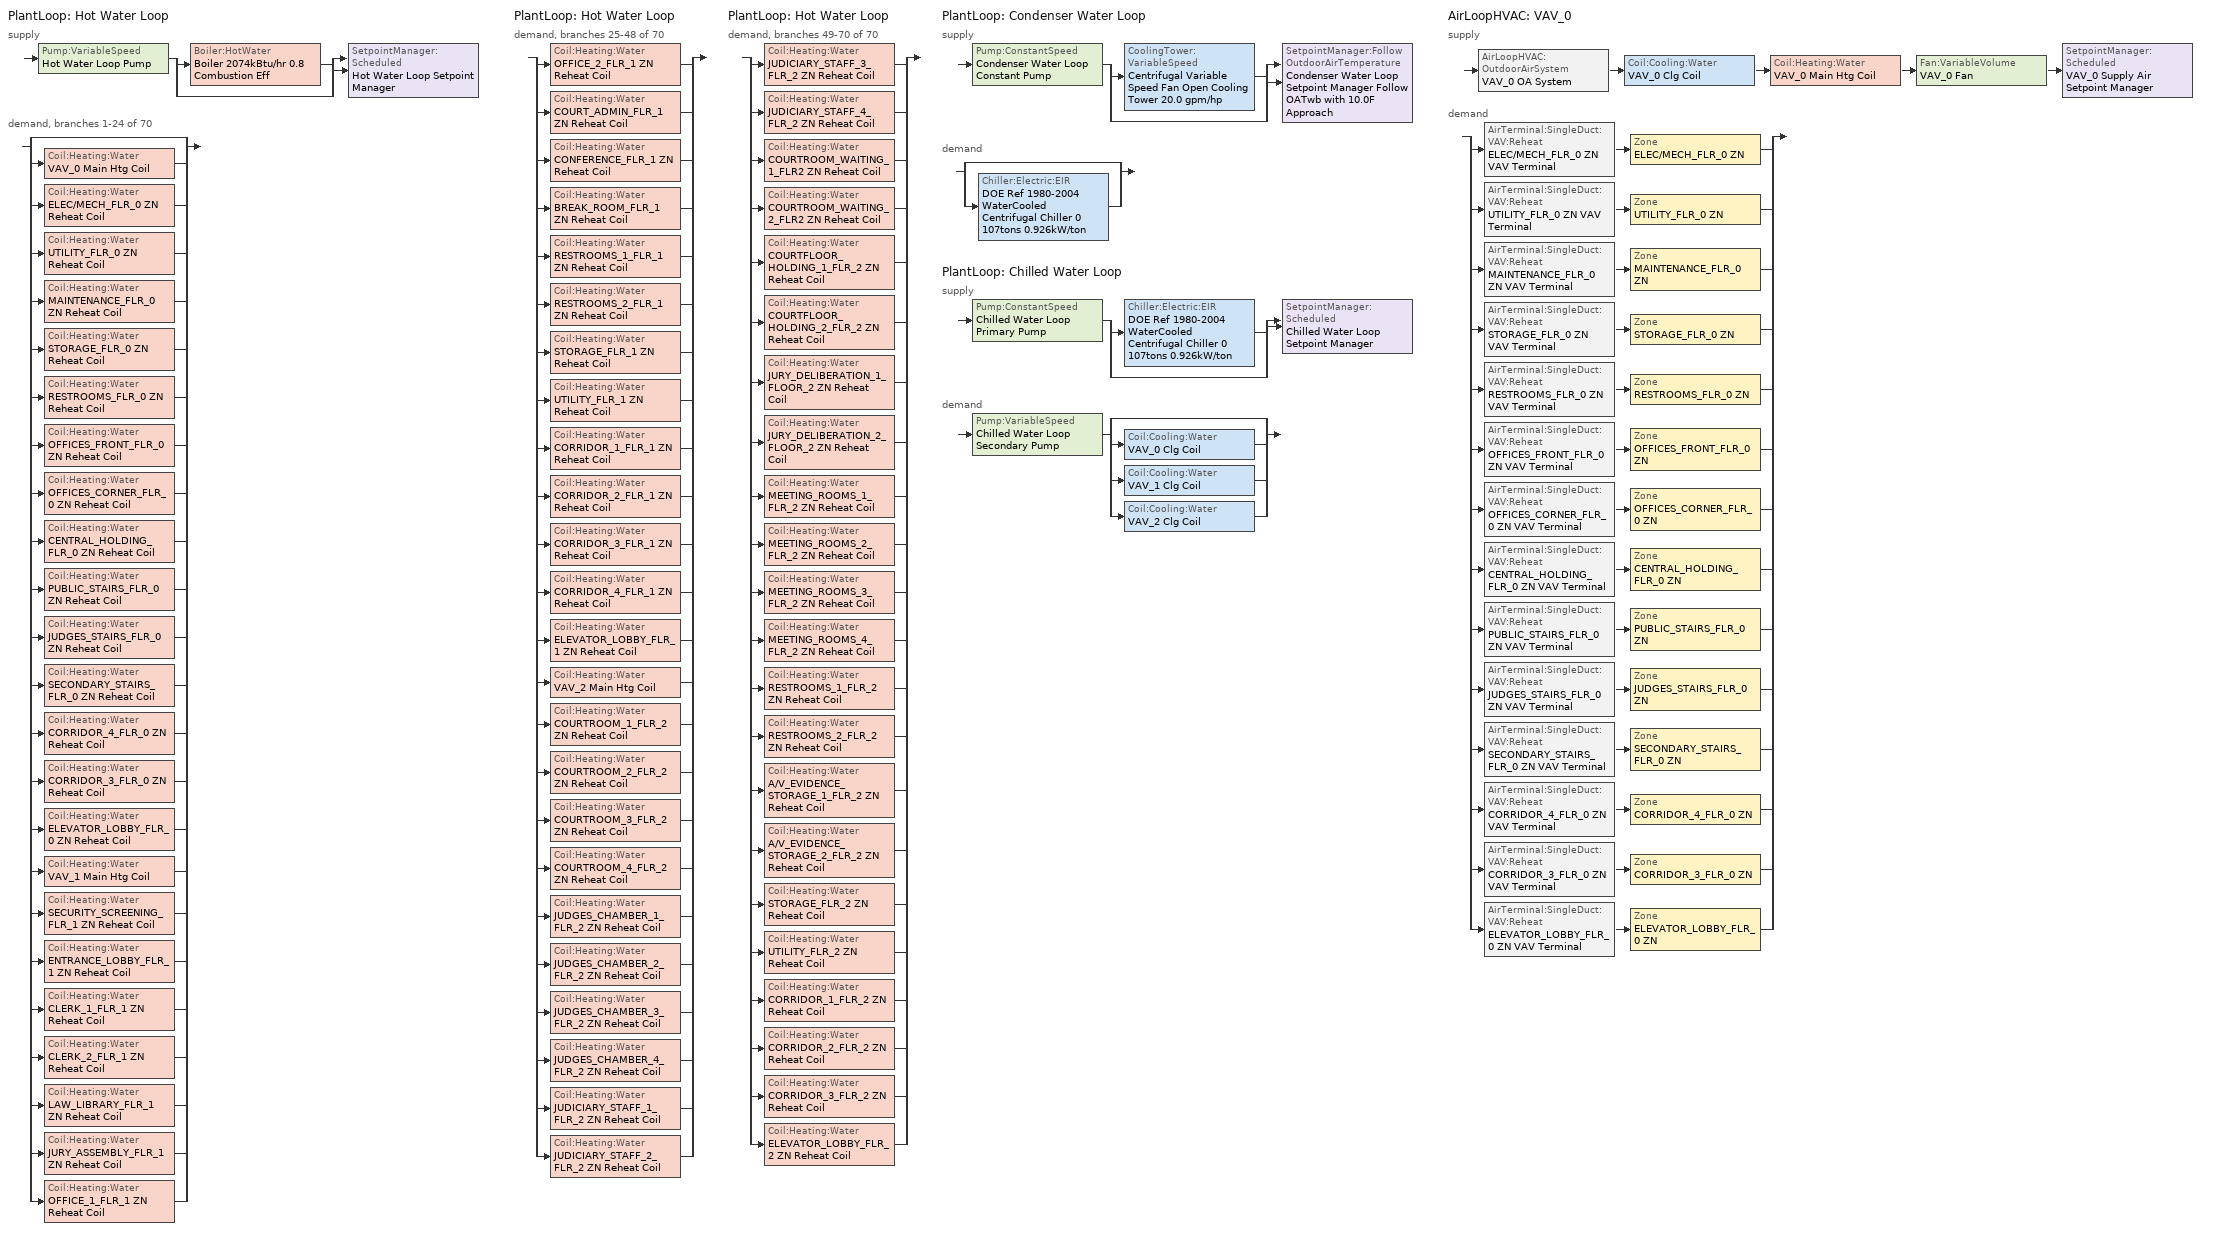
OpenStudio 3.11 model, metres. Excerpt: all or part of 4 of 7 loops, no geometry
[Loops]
PlantLoop 'Hot Water Loop'
 supply: Pump:VariableSpeed 'Hot Water Loop Pump' > split
  | Boiler:HotWater 'Boiler 2074kBtu/hr 0.8 Combustion Eff'
  | bypass
  join > SetpointManager:Scheduled 'Hot Water Loop Setpoint Manager'
 demand, branches 1-24 of 70: split
  | bypass
  | Coil:Heating:Water 'VAV_0 Main Htg Coil'
  | Coil:Heating:Water 'ELEC/MECH_FLR_0 ZN Reheat Coil'
  | Coil:Heating:Water 'UTILITY_FLR_0 ZN Reheat Coil'
  | Coil:Heating:Water 'MAINTENANCE_FLR_0 ZN Reheat Coil'
  | Coil:Heating:Water 'STORAGE_FLR_0 ZN Reheat Coil'
  | Coil:Heating:Water 'RESTROOMS_FLR_0 ZN Reheat Coil'
  | Coil:Heating:Water 'OFFICES_FRONT_FLR_0 ZN Reheat Coil'
  | Coil:Heating:Water 'OFFICES_CORNER_FLR_0 ZN Reheat Coil'
  | Coil:Heating:Water 'CENTRAL_HOLDING_FLR_0 ZN Reheat Coil'
  | Coil:Heating:Water 'PUBLIC_STAIRS_FLR_0 ZN Reheat Coil'
  | Coil:Heating:Water 'JUDGES_STAIRS_FLR_0 ZN Reheat Coil'
  | Coil:Heating:Water 'SECONDARY_STAIRS_FLR_0 ZN Reheat Coil'
  | Coil:Heating:Water 'CORRIDOR_4_FLR_0 ZN Reheat Coil'
  | Coil:Heating:Water 'CORRIDOR_3_FLR_0 ZN Reheat Coil'
  | Coil:Heating:Water 'ELEVATOR_LOBBY_FLR_0 ZN Reheat Coil'
  | Coil:Heating:Water 'VAV_1 Main Htg Coil'
  | Coil:Heating:Water 'SECURITY_SCREENING_FLR_1 ZN Reheat Coil'
  | Coil:Heating:Water 'ENTRANCE_LOBBY_FLR_1 ZN Reheat Coil'
  | Coil:Heating:Water 'CLERK_1_FLR_1 ZN Reheat Coil'
  | Coil:Heating:Water 'CLERK_2_FLR_1 ZN Reheat Coil'
  | Coil:Heating:Water 'LAW_LIBRARY_FLR_1 ZN Reheat Coil'
  | Coil:Heating:Water 'JURY_ASSEMBLY_FLR_1 ZN Reheat Coil'
  | Coil:Heating:Water 'OFFICE_1_FLR_1 ZN Reheat Coil'
PlantLoop 'Hot Water Loop'
 demand, branches 25-48 of 70: split
  | Coil:Heating:Water 'OFFICE_2_FLR_1 ZN Reheat Coil'
  | Coil:Heating:Water 'COURT_ADMIN_FLR_1 ZN Reheat Coil'
  | Coil:Heating:Water 'CONFERENCE_FLR_1 ZN Reheat Coil'
  | Coil:Heating:Water 'BREAK_ROOM_FLR_1 ZN Reheat Coil'
  | Coil:Heating:Water 'RESTROOMS_1_FLR_1 ZN Reheat Coil'
  | Coil:Heating:Water 'RESTROOMS_2_FLR_1 ZN Reheat Coil'
  | Coil:Heating:Water 'STORAGE_FLR_1 ZN Reheat Coil'
  | Coil:Heating:Water 'UTILITY_FLR_1 ZN Reheat Coil'
  | Coil:Heating:Water 'CORRIDOR_1_FLR_1 ZN Reheat Coil'
  | Coil:Heating:Water 'CORRIDOR_2_FLR_1 ZN Reheat Coil'
  | Coil:Heating:Water 'CORRIDOR_3_FLR_1 ZN Reheat Coil'
  | Coil:Heating:Water 'CORRIDOR_4_FLR_1 ZN Reheat Coil'
  | Coil:Heating:Water 'ELEVATOR_LOBBY_FLR_1 ZN Reheat Coil'
  | Coil:Heating:Water 'VAV_2 Main Htg Coil'
  | Coil:Heating:Water 'COURTROOM_1_FLR_2 ZN Reheat Coil'
  | Coil:Heating:Water 'COURTROOM_2_FLR_2 ZN Reheat Coil'
  | Coil:Heating:Water 'COURTROOM_3_FLR_2 ZN Reheat Coil'
  | Coil:Heating:Water 'COURTROOM_4_FLR_2 ZN Reheat Coil'
  | Coil:Heating:Water 'JUDGES_CHAMBER_1_FLR_2 ZN Reheat Coil'
  | Coil:Heating:Water 'JUDGES_CHAMBER_2_FLR_2 ZN Reheat Coil'
  | Coil:Heating:Water 'JUDGES_CHAMBER_3_FLR_2 ZN Reheat Coil'
  | Coil:Heating:Water 'JUDGES_CHAMBER_4_FLR_2 ZN Reheat Coil'
  | Coil:Heating:Water 'JUDICIARY_STAFF_1_FLR_2 ZN Reheat Coil'
  | Coil:Heating:Water 'JUDICIARY_STAFF_2_FLR_2 ZN Reheat Coil'
PlantLoop 'Hot Water Loop'
 demand, branches 49-70 of 70: split
  | Coil:Heating:Water 'JUDICIARY_STAFF_3_FLR_2 ZN Reheat Coil'
  | Coil:Heating:Water 'JUDICIARY_STAFF_4_FLR_2 ZN Reheat Coil'
  | Coil:Heating:Water 'COURTROOM_WAITING_1_FLR2 ZN Reheat Coil'
  | Coil:Heating:Water 'COURTROOM_WAITING_2_FLR2 ZN Reheat Coil'
  | Coil:Heating:Water 'COURTFLOOR_HOLDING_1_FLR_2 ZN Reheat Coil'
  | Coil:Heating:Water 'COURTFLOOR_HOLDING_2_FLR_2 ZN Reheat Coil'
  | Coil:Heating:Water 'JURY_DELIBERATION_1_FLOOR_2 ZN Reheat Coil'
  | Coil:Heating:Water 'JURY_DELIBERATION_2_FLOOR_2 ZN Reheat Coil'
  | Coil:Heating:Water 'MEETING_ROOMS_1_FLR_2 ZN Reheat Coil'
  | Coil:Heating:Water 'MEETING_ROOMS_2_FLR_2 ZN Reheat Coil'
  | Coil:Heating:Water 'MEETING_ROOMS_3_FLR_2 ZN Reheat Coil'
  | Coil:Heating:Water 'MEETING_ROOMS_4_FLR_2 ZN Reheat Coil'
  | Coil:Heating:Water 'RESTROOMS_1_FLR_2 ZN Reheat Coil'
  | Coil:Heating:Water 'RESTROOMS_2_FLR_2 ZN Reheat Coil'
  | Coil:Heating:Water 'A/V_EVIDENCE_STORAGE_1_FLR_2 ZN Reheat Coil'
  | Coil:Heating:Water 'A/V_EVIDENCE_STORAGE_2_FLR_2 ZN Reheat Coil'
  | Coil:Heating:Water 'STORAGE_FLR_2 ZN Reheat Coil'
  | Coil:Heating:Water 'UTILITY_FLR_2 ZN Reheat Coil'
  | Coil:Heating:Water 'CORRIDOR_1_FLR_2 ZN Reheat Coil'
  | Coil:Heating:Water 'CORRIDOR_2_FLR_2 ZN Reheat Coil'
  | Coil:Heating:Water 'CORRIDOR_3_FLR_2 ZN Reheat Coil'
  | Coil:Heating:Water 'ELEVATOR_LOBBY_FLR_2 ZN Reheat Coil'
PlantLoop 'Condenser Water Loop'
 supply: Pump:ConstantSpeed 'Condenser Water Loop Constant Pump' > split
  | CoolingTower:VariableSpeed 'Centrifugal Variable Speed Fan Open Cooling Tower 20.0 gpm/hp'
  | bypass
  join > SetpointManager:FollowOutdoorAirTemperature 'Condenser Water Loop Setpoint Manager Follow OATwb with 10.0F Approach'
 demand: split
  | bypass
  | Chiller:Electric:EIR 'DOE Ref 1980-2004 WaterCooled  Centrifugal Chiller 0 107tons 0.926kW/ton'
PlantLoop 'Chilled Water Loop'
 supply: Pump:ConstantSpeed 'Chilled Water Loop Primary Pump' > split
  | Chiller:Electric:EIR 'DOE Ref 1980-2004 WaterCooled  Centrifugal Chiller 0 107tons 0.926kW/ton'
  | bypass
  join > SetpointManager:Scheduled 'Chilled Water Loop Setpoint Manager'
 demand: Pump:VariableSpeed 'Chilled Water Loop Secondary Pump' > split
  | bypass
  | Coil:Cooling:Water 'VAV_0 Clg Coil'
  | Coil:Cooling:Water 'VAV_1 Clg Coil'
  | Coil:Cooling:Water 'VAV_2 Clg Coil'
AirLoopHVAC 'VAV_0'
 supply: AirLoopHVAC:OutdoorAirSystem 'VAV_0 OA System' > Coil:Cooling:Water 'VAV_0 Clg Coil' > Coil:Heating:Water 'VAV_0 Main Htg Coil' > Fan:VariableVolume 'VAV_0 Fan' > SetpointManager:Scheduled 'VAV_0 Supply Air Setpoint Manager'
 demand: split
  | AirTerminal:SingleDuct:VAV:Reheat 'ELEC/MECH_FLR_0 ZN VAV Terminal' > Zone 'ELEC/MECH_FLR_0 ZN'
  | AirTerminal:SingleDuct:VAV:Reheat 'UTILITY_FLR_0 ZN VAV Terminal' > Zone 'UTILITY_FLR_0 ZN'
  | AirTerminal:SingleDuct:VAV:Reheat 'MAINTENANCE_FLR_0 ZN VAV Terminal' > Zone 'MAINTENANCE_FLR_0 ZN'
  | AirTerminal:SingleDuct:VAV:Reheat 'STORAGE_FLR_0 ZN VAV Terminal' > Zone 'STORAGE_FLR_0 ZN'
  | AirTerminal:SingleDuct:VAV:Reheat 'RESTROOMS_FLR_0 ZN VAV Terminal' > Zone 'RESTROOMS_FLR_0 ZN'
  | AirTerminal:SingleDuct:VAV:Reheat 'OFFICES_FRONT_FLR_0 ZN VAV Terminal' > Zone 'OFFICES_FRONT_FLR_0 ZN'
  | AirTerminal:SingleDuct:VAV:Reheat 'OFFICES_CORNER_FLR_0 ZN VAV Terminal' > Zone 'OFFICES_CORNER_FLR_0 ZN'
  | AirTerminal:SingleDuct:VAV:Reheat 'CENTRAL_HOLDING_FLR_0 ZN VAV Terminal' > Zone 'CENTRAL_HOLDING_FLR_0 ZN'
  | AirTerminal:SingleDuct:VAV:Reheat 'PUBLIC_STAIRS_FLR_0 ZN VAV Terminal' > Zone 'PUBLIC_STAIRS_FLR_0 ZN'
  | AirTerminal:SingleDuct:VAV:Reheat 'JUDGES_STAIRS_FLR_0 ZN VAV Terminal' > Zone 'JUDGES_STAIRS_FLR_0 ZN'
  | AirTerminal:SingleDuct:VAV:Reheat 'SECONDARY_STAIRS_FLR_0 ZN VAV Terminal' > Zone 'SECONDARY_STAIRS_FLR_0 ZN'
  | AirTerminal:SingleDuct:VAV:Reheat 'CORRIDOR_4_FLR_0 ZN VAV Terminal' > Zone 'CORRIDOR_4_FLR_0 ZN'
  | AirTerminal:SingleDuct:VAV:Reheat 'CORRIDOR_3_FLR_0 ZN VAV Terminal' > Zone 'CORRIDOR_3_FLR_0 ZN'
  | AirTerminal:SingleDuct:VAV:Reheat 'ELEVATOR_LOBBY_FLR_0 ZN VAV Terminal' > Zone 'ELEVATOR_LOBBY_FLR_0 ZN'
[Sizing:Zone] Zone Cooling Design Supply Air Temperature Input Method=SupplyAirTemperature; Zone Cooling Design Supply Air Temperature {C}=12.7778; Zone Cooling Design Supply Air Temperature Difference {deltaC}=11.11; Zone Heating Design Supply Air Temperature Input Method=SupplyAirTemperature; Zone Heating Design Supply Air Temperature {C}=40; Zone Heating Design Supply Air Temperature Difference {deltaC}=11.11; Zone Cooling Design Supply Air Humidity Ratio {kg-H2O/kg-air}=0.0085; Zone Heating Design Supply Air Humidity Ratio {kg-H2O/kg-air}=0.008; Cooling Design Air Flow Method=DesignDayWithLimit; Heating Design Air Flow Method=DesignDay; Heating Maximum Air Flow Fraction=1; Account for Dedicated Outdoor Air System=No; Dedicated Outdoor Air System Control Strategy=NeutralSupplyAir; Dedicated Outdoor Air Low Setpoint Temperature for Design {C}=autosize; Dedicated Outdoor Air High Setpoint Temperature for Design {C}=autosize; Zone Load Sizing Method=Sensible Load Only No Latent Load; Zone Latent Cooling Design Supply Air Humidity Ratio Input Method=HumidityRatioDifference; Zone Cooling Design Supply Air Humidity Ratio Difference {kgWater/kgDryAir}=0.005; Zone Latent Heating Design Supply Air Humidity Ratio Input Method=HumidityRatioDifference; Zone Humidification Design Supply Air Humidity Ratio Difference {kgWater/kgDryAir}=0.005; Design Minimum Zone Ventilation Efficiency=0; Sizing Option=Coincident; Heating Coil Sizing Method=None; Maximum Heating Capacity To Cooling Load Sizing Ratio {W/W}=1
CENTRAL_HOLDING_FLR_0 ZN; CORRIDOR_3_FLR_0 ZN; CORRIDOR_4_FLR_0 ZN; ELEVATOR_LOBBY_FLR_0 ZN; JUDGES_STAIRS_FLR_0 ZN; MAINTENANCE_FLR_0 ZN; OFFICES_CORNER_FLR_0 ZN; OFFICES_FRONT_FLR_0 ZN; PUBLIC_STAIRS_FLR_0 ZN; RESTROOMS_FLR_0 ZN; SECONDARY_STAIRS_FLR_0 ZN; STORAGE_FLR_0 ZN; UTILITY_FLR_0 ZN
[Zone equipment]
CENTRAL_HOLDING_FLR_0 ZN: CENTRAL_HOLDING_FLR_0 ZN VAV Terminal
CORRIDOR_3_FLR_0 ZN: CORRIDOR_3_FLR_0 ZN VAV Terminal
CORRIDOR_4_FLR_0 ZN: CORRIDOR_4_FLR_0 ZN VAV Terminal
ELEC/MECH_FLR_0 ZN: ELEC/MECH_FLR_0 ZN VAV Terminal
ELEVATOR_LOBBY_FLR_0 ZN: ELEVATOR_LOBBY_FLR_0 ZN VAV Terminal
JUDGES_STAIRS_FLR_0 ZN: JUDGES_STAIRS_FLR_0 ZN VAV Terminal
MAINTENANCE_FLR_0 ZN: MAINTENANCE_FLR_0 ZN VAV Terminal
OFFICES_CORNER_FLR_0 ZN: OFFICES_CORNER_FLR_0 ZN VAV Terminal
OFFICES_FRONT_FLR_0 ZN: OFFICES_FRONT_FLR_0 ZN VAV Terminal
PUBLIC_STAIRS_FLR_0 ZN: PUBLIC_STAIRS_FLR_0 ZN VAV Terminal
RESTROOMS_FLR_0 ZN: RESTROOMS_FLR_0 ZN VAV Terminal
SECONDARY_STAIRS_FLR_0 ZN: SECONDARY_STAIRS_FLR_0 ZN VAV Terminal
STORAGE_FLR_0 ZN: STORAGE_FLR_0 ZN VAV Terminal
UTILITY_FLR_0 ZN: UTILITY_FLR_0 ZN VAV Terminal
[PlantLoop] Glycol Concentration=0; Plant Loop Volume {m3}=Autocalculate; Load Distribution Scheme=Optimal
Name | Fluid Type | Minimum Loop Temperature {C} | Maximum Loop Temperature {C} | Common Pipe Simulation
Hot Water Loop | Water | 10
Condenser Water Loop |  | 5 | 80
Chilled Water Loop |  | 1 | 40 | CommonPipe
[Sizing:Plant]
Name | Loop Type | Design Loop Exit Temperature {C} | Loop Design Temperature Difference {deltaC} | Sizing Option | Zone Timesteps in Averaging Window | Coincident Sizing Factor Mode
Hot Water Loop | Heating | 82.2222 | 11.1111 | NonCoincident | 1 | None
Condenser Water Loop | Condenser | 29.4444 | 5.55556 | Coincident | 6 | GlobalCoolingSizingFactor
Chilled Water Loop | Cooling | 6.66667 | 6.66667 | NonCoincident | 1 | None
[SetpointManager:Scheduled] Control Variable=Temperature
Name | Schedule | Setpoint Node or NodeList
Hot Water Loop Setpoint Manager | Hot Water Loop Temp - 180F | Hot Water Loop Supply Outlet Node
Chilled Water Loop Setpoint Manager | Chilled Water Loop Temp - 44F | Chilled Water Loop Supply Outlet Node
VAV_0 Supply Air Setpoint Manager | Supply Air Temp - 55.0F | VAV_0 Supply Outlet Node
[Pump:VariableSpeed] Motor Efficiency=0.875; Coefficient 1 of the Part Load Performance Curve=0; Pump Control Type=Intermittent; Skin Loss Radiative Fraction=0.5; Design Power Sizing Method=PowerPerFlowPerPressure; Design Electric Power per Unit Flow Rate {W/(m3/s)}=348701.1; Design Shaft Power per Unit Flow Rate per Unit Head {W-s/m3-Pa}=1.28205; Design Minimum Flow Rate Fraction=0
Name | Rated Pump Head {Pa} | Coefficient 2 of the Part Load Performance Curve | Coefficient 3 of the Part Load Performance Curve | Coefficient 4 of the Part Load Performance Curve | Fraction of Motor Inefficiencies to Fluid Stream
Hot Water Loop Pump | 179344 | 3.2485 | -4.7443 | 2.5294
Chilled Water Loop Secondary Pump | 134508 | 0.5726 | -0.301 | 0.7347 | 0
[Boiler:HotWater]
Boiler 2074kBtu/hr 0.8 Combustion Eff: Fuel Type=NaturalGas; Nominal Thermal Efficiency=0.793; Efficiency Curve Temperature Evaluation Variable=LeavingBoiler; Normalized Boiler Efficiency Curve=Boiler Constant Efficiency Curve; Minimum Part Load Ratio=0; Maximum Part Load Ratio=1.2; Optimum Part Load Ratio=1; Water Outlet Upper Temperature Limit {C}=95; Boiler Flow Mode=LeavingSetpointModulated; On Cycle Parasitic Electric Load {W}=0; Off Cycle Parasitic Fuel Load {W}=0; Sizing Factor=1
[SetpointManager:FollowOutdoorAirTemperature]
Condenser Water Loop Setpoint Manager Follow OATwb with 10.0F Approach: Control Variable=Temperature; Reference Temperature Type=OutdoorAirWetBulb; Offset Temperature Difference {deltaC}=5.55556; Maximum Setpoint Temperature {C}=25.5556; Minimum Setpoint Temperature {C}=21.1111; Setpoint Node or NodeList=Condenser Water Loop Supply Outlet Node
[Pump:ConstantSpeed] Rated Flow Rate {m3/s}=autosize; Rated Power Consumption {W}=autosize; Fraction of Motor Inefficiencies to Fluid Stream=0; Pump Control Type=Intermittent; Design Power Sizing Method=PowerPerFlowPerPressure; Design Electric Power per Unit Flow Rate {W/(m3/s)}=348701.1; Design Shaft Power per Unit Flow Rate per Unit Head {W-s/m3-Pa}=1.28205
Name | Rated Pump Head {Pa} | Motor Efficiency
Condenser Water Loop Constant Pump | 148557 | 0.875
Chilled Water Loop Primary Pump | 44836 | 0.825
[CoolingTower:VariableSpeed]
Centrifugal Variable Speed Fan Open Cooling Tower 20.0 gpm/hp: Model Type=CoolToolsCrossFlow; Design Inlet Air Wet-Bulb Temperature {C}=20; Design Approach Temperature {deltaC}=5.55556; Design Range Temperature {deltaC}=5.55556; Design Water Flow Rate {m3/s}=autosize; Design Air Flow Rate {m3/s}=autosize; Design Fan Power {W}=13622.3; Fan Power Ratio Function of Air Flow Rate Ratio Curve=VSD-TWR-FAN-FPLR; Minimum Air Flow Rate Ratio=0.2; Fraction of Tower Capacity in Free Convection Regime=0.125; Basin Heater Capacity {W/K}=0; Basin Heater Setpoint Temperature {C}=2; Evaporation Loss Mode=SaturatedExit; Evaporation Loss Factor {percent/K}=0.2; Drift Loss Percent {percent}=0.008; Blowdown Calculation Mode=ConcentrationRatio; Blowdown Concentration Ratio=3; Number of Cells=2; Sizing Factor=1
[Chiller:Electric:EIR]
DOE Ref 1980-2004 WaterCooled  Centrifugal Chiller 0 107tons 0.926kW/ton: Reference Capacity {W}=Autosize; Reference COP {W/W}=3.79806; Reference Leaving Chilled Water Temperature {C}=6.66667; Reference Entering Condenser Fluid Temperature {C}=35; Reference Chilled Water Flow Rate {m3/s}=Autosize; Cooling Capacity Function of Temperature Curve=WaterCooled_Centrifugal_Chiller_LT150_2004_CAPFT; Electric Input to Cooling Output Ratio Function of Temperature Curve=WaterCooled_Centrifugal_Chiller_LT150_2004_EIRFT; Electric Input to Cooling Output Ratio Function of Part Load Ratio Curve=ChlrWtrCentPathAAllEIRRatio_fQRatio; Minimum Part Load Ratio=0.15; Maximum Part Load Ratio=1; Optimum Part Load Ratio=1; Minimum Unloading Ratio=0.25; Condenser Type=WaterCooled; Leaving Chilled Water Lower Temperature Limit {C}=2.22222; Chiller Flow Mode=ConstantFlow; Design Heat Recovery Water Flow Rate {m3/s}=Autosize; Sizing Factor=1; Basin Heater Setpoint Temperature {C}=10; Condenser Heat Recovery Relative Capacity Fraction=1; Condenser Flow Control=ConstantFlow; Condenser Minimum Flow Fraction=0.2; Thermosiphon Minimum Temperature Difference=0
[AirLoopHVAC]
VAV_0: Availability Schedule=Courthouse HVACOperationSched; Design Supply Air Flow Rate {m3/s}=autosize; Design Return Air Flow Fraction of Supply Air Flow=1
[Sizing:System]
VAV_0: Type of Load to Size On=Sensible; Design Outdoor Air Flow Rate {m3/s}=Autosize; Central Heating Maximum System Air Flow Ratio=0.3; Preheat Design Temperature {C}=7.22222; Preheat Design Humidity Ratio {kg-H2O/kg-Air}=0.008; Precool Design Temperature {C}=12.7778; Precool Design Humidity Ratio {kg-H2O/kg-Air}=0.008; Central Cooling Design Supply Air Temperature {C}=12.7778; Central Heating Design Supply Air Temperature {C}=12.7778; Sizing Option=Coincident; 100% Outdoor Air in Cooling=No; 100% Outdoor Air in Heating=No; Central Cooling Design Supply Air Humidity Ratio {kg-H2O/kg-Air}=0.0085; Central Heating Design Supply Air Humidity Ratio {kg-H2O/kg-Air}=0.008; Cooling Design Air Flow Method=DesignDay; Heating Design Air Flow Method=DesignDay; System Outdoor Air Method=Standard62.1VentilationRateProcedure; Zone Maximum Outdoor Air Fraction=1; Cooling Supply Air Flow Rate Per Floor Area {m3/s-m2}=0.00996765; Cooling Fraction of Autosized Cooling Supply Air Flow Rate=1; Cooling Supply Air Flow Rate Per Unit Cooling Capacity {m3/s-W}=3.94755e-05; Heating Supply Air Flow Rate Per Floor Area {m3/s-m2}=0.00996765; Heating Fraction of Autosized Heating Supply Air Flow Rate=1; Heating Fraction of Autosized Cooling Supply Air Flow Rate=1; Heating Supply Air Flow Rate Per Unit Heating Capacity {m3/s-W}=3.15882e-05; Cooling Design Capacity Method=CoolingDesignCapacity; Cooling Design Capacity {W}=autosize; Cooling Design Capacity Per Floor Area {W/m2}=234.7; Fraction of Autosized Cooling Design Capacity=1; Heating Design Capacity Method=HeatingDesignCapacity; Heating Design Capacity {W}=autosize; Heating Design Capacity Per Floor Area {W/m2}=157; Fraction of Autosized Heating Design Capacity=1; Central Cooling Capacity Control Method=OnOff; Occupant Diversity=autosize; Heating Coil Sizing Method=None; Maximum Heating Capacity To Cooling Capacity Sizing Ratio {W/W}=1
[Fan:VariableVolume]
VAV_0 Fan: Availability Schedule=Always On Discrete; Fan Total Efficiency=0.58175; Pressure Rise {Pa}=1574.24; Maximum Flow Rate {m3/s}=Autosize; Fan Power Minimum Flow Rate Input Method=Fraction; Fan Power Minimum Flow Fraction=0.25; Fan Power Minimum Air Flow Rate {m3/s}=0; Motor Efficiency=0.895; Motor In Airstream Fraction=1; Fan Power Coefficient 1=0.189848; Fan Power Coefficient 2=0.31447; Fan Power Coefficient 3=0.495682; Fan Power Coefficient 4=0; Fan Power Coefficient 5=0
[Coil:Heating:Water] Availability Schedule=Always On Discrete; Rated Inlet Water Temperature {C}=82.2222; Rated Outlet Water Temperature {C}=71.1111
Name | Rated Inlet Air Temperature {C} | Rated Outlet Air Temperature {C}
VAV_0 Main Htg Coil; VAV_1 Main Htg Coil; VAV_2 Main Htg Coil | 7.22222 | 12.7778
ELEC/MECH_FLR_0 ZN Reheat Coil; UTILITY_FLR_0 ZN Reheat Coil; MAINTENANCE_FLR_0 ZN Reheat Coil; STORAGE_FLR_0 ZN Reheat Coil; RESTROOMS_FLR_0 ZN Reheat Coil; OFFICES_FRONT_FLR_0 ZN Reheat Coil; OFFICES_CORNER_FLR_0 ZN Reheat Coil; CENTRAL_HOLDING_FLR_0 ZN Reheat Coil; PUBLIC_STAIRS_FLR_0 ZN Reheat Coil; JUDGES_STAIRS_FLR_0 ZN Reheat Coil; SECONDARY_STAIRS_FLR_0 ZN Reheat Coil; CORRIDOR_4_FLR_0 ZN Reheat Coil; CORRIDOR_3_FLR_0 ZN Reheat Coil; ELEVATOR_LOBBY_FLR_0 ZN Reheat Coil; SECURITY_SCREENING_FLR_1 ZN Reheat Coil; ENTRANCE_LOBBY_FLR_1 ZN Reheat Coil; CLERK_1_FLR_1 ZN Reheat Coil; CLERK_2_FLR_1 ZN Reheat Coil; LAW_LIBRARY_FLR_1 ZN Reheat Coil; JURY_ASSEMBLY_FLR_1 ZN Reheat Coil; OFFICE_1_FLR_1 ZN Reheat Coil; OFFICE_2_FLR_1 ZN Reheat Coil; COURT_ADMIN_FLR_1 ZN Reheat Coil; CONFERENCE_FLR_1 ZN Reheat Coil; BREAK_ROOM_FLR_1 ZN Reheat Coil; RESTROOMS_1_FLR_1 ZN Reheat Coil; RESTROOMS_2_FLR_1 ZN Reheat Coil; STORAGE_FLR_1 ZN Reheat Coil; UTILITY_FLR_1 ZN Reheat Coil; CORRIDOR_1_FLR_1 ZN Reheat Coil; CORRIDOR_2_FLR_1 ZN Reheat Coil; CORRIDOR_3_FLR_1 ZN Reheat Coil; CORRIDOR_4_FLR_1 ZN Reheat Coil; ELEVATOR_LOBBY_FLR_1 ZN Reheat Coil; COURTROOM_1_FLR_2 ZN Reheat Coil; COURTROOM_2_FLR_2 ZN Reheat Coil; COURTROOM_3_FLR_2 ZN Reheat Coil; COURTROOM_4_FLR_2 ZN Reheat Coil; JUDGES_CHAMBER_1_FLR_2 ZN Reheat Coil; JUDGES_CHAMBER_2_FLR_2 ZN Reheat Coil; JUDGES_CHAMBER_3_FLR_2 ZN Reheat Coil; JUDGES_CHAMBER_4_FLR_2 ZN Reheat Coil; JUDICIARY_STAFF_1_FLR_2 ZN Reheat Coil; JUDICIARY_STAFF_2_FLR_2 ZN Reheat Coil; JUDICIARY_STAFF_3_FLR_2 ZN Reheat Coil; JUDICIARY_STAFF_4_FLR_2 ZN Reheat Coil; COURTROOM_WAITING_1_FLR2 ZN Reheat Coil; COURTROOM_WAITING_2_FLR2 ZN Reheat Coil; COURTFLOOR_HOLDING_1_FLR_2 ZN Reheat Coil; COURTFLOOR_HOLDING_2_FLR_2 ZN Reheat Coil; JURY_DELIBERATION_1_FLOOR_2 ZN Reheat Coil; JURY_DELIBERATION_2_FLOOR_2 ZN Reheat Coil; MEETING_ROOMS_1_FLR_2 ZN Reheat Coil; MEETING_ROOMS_2_FLR_2 ZN Reheat Coil; MEETING_ROOMS_3_FLR_2 ZN Reheat Coil; MEETING_ROOMS_4_FLR_2 ZN Reheat Coil; RESTROOMS_1_FLR_2 ZN Reheat Coil; RESTROOMS_2_FLR_2 ZN Reheat Coil; A/V_EVIDENCE_STORAGE_1_FLR_2 ZN Reheat Coil; A/V_EVIDENCE_STORAGE_2_FLR_2 ZN Reheat Coil; STORAGE_FLR_2 ZN Reheat Coil; UTILITY_FLR_2 ZN Reheat Coil; CORRIDOR_1_FLR_2 ZN Reheat Coil; CORRIDOR_2_FLR_2 ZN Reheat Coil; CORRIDOR_3_FLR_2 ZN Reheat Coil; ELEVATOR_LOBBY_FLR_2 ZN Reheat Coil | 12.7778 | 40
[Controller:WaterCoil] Minimum Actuated Flow {m3/s}=0
Name | Water Coil | Action | Controller Convergence Tolerance {deltaC}
VAV_0 Main Htg Coil Controller | VAV_0 Main Htg Coil | Normal | 0.1
VAV_0 Clg Coil Controller | VAV_0 Clg Coil | Reverse
ELEC/MECH_FLR_0 ZN Reheat Coil Controller | ELEC/MECH_FLR_0 ZN Reheat Coil | Normal | 0.1
UTILITY_FLR_0 ZN Reheat Coil Controller | UTILITY_FLR_0 ZN Reheat Coil | Normal | 0.1
MAINTENANCE_FLR_0 ZN Reheat Coil Controller | MAINTENANCE_FLR_0 ZN Reheat Coil | Normal | 0.1
STORAGE_FLR_0 ZN Reheat Coil Controller | STORAGE_FLR_0 ZN Reheat Coil | Normal | 0.1
RESTROOMS_FLR_0 ZN Reheat Coil Controller | RESTROOMS_FLR_0 ZN Reheat Coil | Normal | 0.1
OFFICES_FRONT_FLR_0 ZN Reheat Coil Controller | OFFICES_FRONT_FLR_0 ZN Reheat Coil | Normal | 0.1
OFFICES_CORNER_FLR_0 ZN Reheat Coil Controller | OFFICES_CORNER_FLR_0 ZN Reheat Coil | Normal | 0.1
CENTRAL_HOLDING_FLR_0 ZN Reheat Coil Controller | CENTRAL_HOLDING_FLR_0 ZN Reheat Coil | Normal | 0.1
PUBLIC_STAIRS_FLR_0 ZN Reheat Coil Controller | PUBLIC_STAIRS_FLR_0 ZN Reheat Coil | Normal | 0.1
JUDGES_STAIRS_FLR_0 ZN Reheat Coil Controller | JUDGES_STAIRS_FLR_0 ZN Reheat Coil | Normal | 0.1
SECONDARY_STAIRS_FLR_0 ZN Reheat Coil Controller | SECONDARY_STAIRS_FLR_0 ZN Reheat Coil | Normal | 0.1
CORRIDOR_4_FLR_0 ZN Reheat Coil Controller | CORRIDOR_4_FLR_0 ZN Reheat Coil | Normal | 0.1
CORRIDOR_3_FLR_0 ZN Reheat Coil Controller | CORRIDOR_3_FLR_0 ZN Reheat Coil | Normal | 0.1
ELEVATOR_LOBBY_FLR_0 ZN Reheat Coil Controller | ELEVATOR_LOBBY_FLR_0 ZN Reheat Coil | Normal | 0.1
VAV_1 Main Htg Coil Controller | VAV_1 Main Htg Coil | Normal | 0.1
VAV_1 Clg Coil Controller | VAV_1 Clg Coil | Reverse
SECURITY_SCREENING_FLR_1 ZN Reheat Coil Controller | SECURITY_SCREENING_FLR_1 ZN Reheat Coil | Normal | 0.1
ENTRANCE_LOBBY_FLR_1 ZN Reheat Coil Controller | ENTRANCE_LOBBY_FLR_1 ZN Reheat Coil | Normal | 0.1
CLERK_1_FLR_1 ZN Reheat Coil Controller | CLERK_1_FLR_1 ZN Reheat Coil | Normal | 0.1
CLERK_2_FLR_1 ZN Reheat Coil Controller | CLERK_2_FLR_1 ZN Reheat Coil | Normal | 0.1
LAW_LIBRARY_FLR_1 ZN Reheat Coil Controller | LAW_LIBRARY_FLR_1 ZN Reheat Coil | Normal | 0.1
JURY_ASSEMBLY_FLR_1 ZN Reheat Coil Controller | JURY_ASSEMBLY_FLR_1 ZN Reheat Coil | Normal | 0.1
OFFICE_1_FLR_1 ZN Reheat Coil Controller | OFFICE_1_FLR_1 ZN Reheat Coil | Normal | 0.1
OFFICE_2_FLR_1 ZN Reheat Coil Controller | OFFICE_2_FLR_1 ZN Reheat Coil | Normal | 0.1
COURT_ADMIN_FLR_1 ZN Reheat Coil Controller | COURT_ADMIN_FLR_1 ZN Reheat Coil | Normal | 0.1
CONFERENCE_FLR_1 ZN Reheat Coil Controller | CONFERENCE_FLR_1 ZN Reheat Coil | Normal | 0.1
BREAK_ROOM_FLR_1 ZN Reheat Coil Controller | BREAK_ROOM_FLR_1 ZN Reheat Coil | Normal | 0.1
RESTROOMS_1_FLR_1 ZN Reheat Coil Controller | RESTROOMS_1_FLR_1 ZN Reheat Coil | Normal | 0.1
RESTROOMS_2_FLR_1 ZN Reheat Coil Controller | RESTROOMS_2_FLR_1 ZN Reheat Coil | Normal | 0.1
STORAGE_FLR_1 ZN Reheat Coil Controller | STORAGE_FLR_1 ZN Reheat Coil | Normal | 0.1
UTILITY_FLR_1 ZN Reheat Coil Controller | UTILITY_FLR_1 ZN Reheat Coil | Normal | 0.1
CORRIDOR_1_FLR_1 ZN Reheat Coil Controller | CORRIDOR_1_FLR_1 ZN Reheat Coil | Normal | 0.1
CORRIDOR_2_FLR_1 ZN Reheat Coil Controller | CORRIDOR_2_FLR_1 ZN Reheat Coil | Normal | 0.1
CORRIDOR_3_FLR_1 ZN Reheat Coil Controller | CORRIDOR_3_FLR_1 ZN Reheat Coil | Normal | 0.1
CORRIDOR_4_FLR_1 ZN Reheat Coil Controller | CORRIDOR_4_FLR_1 ZN Reheat Coil | Normal | 0.1
ELEVATOR_LOBBY_FLR_1 ZN Reheat Coil Controller | ELEVATOR_LOBBY_FLR_1 ZN Reheat Coil | Normal | 0.1
VAV_2 Main Htg Coil Controller | VAV_2 Main Htg Coil | Normal | 0.1
VAV_2 Clg Coil Controller | VAV_2 Clg Coil | Reverse
COURTROOM_1_FLR_2 ZN Reheat Coil Controller | COURTROOM_1_FLR_2 ZN Reheat Coil | Normal | 0.1
COURTROOM_2_FLR_2 ZN Reheat Coil Controller | COURTROOM_2_FLR_2 ZN Reheat Coil | Normal | 0.1
COURTROOM_3_FLR_2 ZN Reheat Coil Controller | COURTROOM_3_FLR_2 ZN Reheat Coil | Normal | 0.1
COURTROOM_4_FLR_2 ZN Reheat Coil Controller | COURTROOM_4_FLR_2 ZN Reheat Coil | Normal | 0.1
JUDGES_CHAMBER_1_FLR_2 ZN Reheat Coil Controller | JUDGES_CHAMBER_1_FLR_2 ZN Reheat Coil | Normal | 0.1
JUDGES_CHAMBER_2_FLR_2 ZN Reheat Coil Controller | JUDGES_CHAMBER_2_FLR_2 ZN Reheat Coil | Normal | 0.1
JUDGES_CHAMBER_3_FLR_2 ZN Reheat Coil Controller | JUDGES_CHAMBER_3_FLR_2 ZN Reheat Coil | Normal | 0.1
JUDGES_CHAMBER_4_FLR_2 ZN Reheat Coil Controller | JUDGES_CHAMBER_4_FLR_2 ZN Reheat Coil | Normal | 0.1
JUDICIARY_STAFF_1_FLR_2 ZN Reheat Coil Controller | JUDICIARY_STAFF_1_FLR_2 ZN Reheat Coil | Normal | 0.1
JUDICIARY_STAFF_2_FLR_2 ZN Reheat Coil Controller | JUDICIARY_STAFF_2_FLR_2 ZN Reheat Coil | Normal | 0.1
JUDICIARY_STAFF_3_FLR_2 ZN Reheat Coil Controller | JUDICIARY_STAFF_3_FLR_2 ZN Reheat Coil | Normal | 0.1
JUDICIARY_STAFF_4_FLR_2 ZN Reheat Coil Controller | JUDICIARY_STAFF_4_FLR_2 ZN Reheat Coil | Normal | 0.1
COURTROOM_WAITING_1_FLR2 ZN Reheat Coil Controller | COURTROOM_WAITING_1_FLR2 ZN Reheat Coil | Normal | 0.1
COURTROOM_WAITING_2_FLR2 ZN Reheat Coil Controller | COURTROOM_WAITING_2_FLR2 ZN Reheat Coil | Normal | 0.1
COURTFLOOR_HOLDING_1_FLR_2 ZN Reheat Coil Controller | COURTFLOOR_HOLDING_1_FLR_2 ZN Reheat Coil | Normal | 0.1
COURTFLOOR_HOLDING_2_FLR_2 ZN Reheat Coil Controller | COURTFLOOR_HOLDING_2_FLR_2 ZN Reheat Coil | Normal | 0.1
JURY_DELIBERATION_1_FLOOR_2 ZN Reheat Coil Controller | JURY_DELIBERATION_1_FLOOR_2 ZN Reheat Coil | Normal | 0.1
JURY_DELIBERATION_2_FLOOR_2 ZN Reheat Coil Controller | JURY_DELIBERATION_2_FLOOR_2 ZN Reheat Coil | Normal | 0.1
MEETING_ROOMS_1_FLR_2 ZN Reheat Coil Controller | MEETING_ROOMS_1_FLR_2 ZN Reheat Coil | Normal | 0.1
MEETING_ROOMS_2_FLR_2 ZN Reheat Coil Controller | MEETING_ROOMS_2_FLR_2 ZN Reheat Coil | Normal | 0.1
MEETING_ROOMS_3_FLR_2 ZN Reheat Coil Controller | MEETING_ROOMS_3_FLR_2 ZN Reheat Coil | Normal | 0.1
MEETING_ROOMS_4_FLR_2 ZN Reheat Coil Controller | MEETING_ROOMS_4_FLR_2 ZN Reheat Coil | Normal | 0.1
RESTROOMS_1_FLR_2 ZN Reheat Coil Controller | RESTROOMS_1_FLR_2 ZN Reheat Coil | Normal | 0.1
RESTROOMS_2_FLR_2 ZN Reheat Coil Controller | RESTROOMS_2_FLR_2 ZN Reheat Coil | Normal | 0.1
A/V_EVIDENCE_STORAGE_1_FLR_2 ZN Reheat Coil Controller | A/V_EVIDENCE_STORAGE_1_FLR_2 ZN Reheat Coil | Normal | 0.1
A/V_EVIDENCE_STORAGE_2_FLR_2 ZN Reheat Coil Controller | A/V_EVIDENCE_STORAGE_2_FLR_2 ZN Reheat Coil | Normal | 0.1
STORAGE_FLR_2 ZN Reheat Coil Controller | STORAGE_FLR_2 ZN Reheat Coil | Normal | 0.1
UTILITY_FLR_2 ZN Reheat Coil Controller | UTILITY_FLR_2 ZN Reheat Coil | Normal | 0.1
CORRIDOR_1_FLR_2 ZN Reheat Coil Controller | CORRIDOR_1_FLR_2 ZN Reheat Coil | Normal | 0.1
CORRIDOR_2_FLR_2 ZN Reheat Coil Controller | CORRIDOR_2_FLR_2 ZN Reheat Coil | Normal | 0.1
CORRIDOR_3_FLR_2 ZN Reheat Coil Controller | CORRIDOR_3_FLR_2 ZN Reheat Coil | Normal | 0.1
ELEVATOR_LOBBY_FLR_2 ZN Reheat Coil Controller | ELEVATOR_LOBBY_FLR_2 ZN Reheat Coil | Normal | 0.1
[Coil:Cooling:Water] Availability Schedule=Always On Discrete; Design Inlet Water Temperature {C}=Autosize; Heat Exchanger Configuration=CrossFlow
VAV_0 Clg Coil; VAV_1 Clg Coil; VAV_2 Clg Coil
[Controller:OutdoorAir]
VAV_0 OA Controller: Minimum Outdoor Air Flow Rate {m3/s}=autosize; Maximum Outdoor Air Flow Rate {m3/s}=Autosize; Economizer Control Type=FixedDryBulb; Economizer Control Action Type=ModulateFlow; Economizer Maximum Limit Dry-Bulb Temperature {C}=12.7778; Lockout Type=LockoutWithHeating; Minimum Limit Type=FixedMinimum; Minimum Outdoor Air Schedule=Courthouse_MinOA_MotorizedDamper_Sched; Controller Mechanical Ventilation=VAV_0 Vent Controller; High Humidity Control=No; High Humidity Outdoor Air Flow Ratio=1; Control High Indoor Humidity Based on Outdoor Humidity Ratio=Yes; Heat Recovery Bypass Control Type=BypassWhenWithinEconomizerLimits; Economizer Operation Staging=InterlockedWithMechanicalCooling
[Controller:MechanicalVentilation]
VAV_0 Vent Controller: Availability Schedule=Always On Discrete; System Outdoor Air Method=ZoneSum
[AirLoopHVAC:OutdoorAirSystem]
VAV_0 OA System: Controller=VAV_0 OA Controller
[AirTerminal:SingleDuct:VAV:Reheat] Availability Schedule=Always On Discrete; Maximum Air Flow Rate {m3/s}=AutoSize; Zone Minimum Air Flow Input Method=Constant; Constant Minimum Air Flow Fraction=0.3; Fixed Minimum Air Flow Rate {m3/s}=0; Maximum Hot Water or Steam Flow Rate {m3/s}=AutoSize; Minimum Hot Water or Steam Flow Rate {m3/s}=0; Convergence Tolerance=0.001; Damper Heating Action=Normal; Maximum Flow per Zone Floor Area During Reheat {m3/s-m2}=AutoSize; Maximum Flow Fraction During Reheat=AutoSize; Maximum Reheat Air Temperature {C}=40; Control For Outdoor Air=No
Name | Reheat Coil
ELEC/MECH_FLR_0 ZN VAV Terminal | ELEC/MECH_FLR_0 ZN Reheat Coil
UTILITY_FLR_0 ZN VAV Terminal | UTILITY_FLR_0 ZN Reheat Coil
MAINTENANCE_FLR_0 ZN VAV Terminal | MAINTENANCE_FLR_0 ZN Reheat Coil
STORAGE_FLR_0 ZN VAV Terminal | STORAGE_FLR_0 ZN Reheat Coil
RESTROOMS_FLR_0 ZN VAV Terminal | RESTROOMS_FLR_0 ZN Reheat Coil
OFFICES_FRONT_FLR_0 ZN VAV Terminal | OFFICES_FRONT_FLR_0 ZN Reheat Coil
OFFICES_CORNER_FLR_0 ZN VAV Terminal | OFFICES_CORNER_FLR_0 ZN Reheat Coil
CENTRAL_HOLDING_FLR_0 ZN VAV Terminal | CENTRAL_HOLDING_FLR_0 ZN Reheat Coil
PUBLIC_STAIRS_FLR_0 ZN VAV Terminal | PUBLIC_STAIRS_FLR_0 ZN Reheat Coil
JUDGES_STAIRS_FLR_0 ZN VAV Terminal | JUDGES_STAIRS_FLR_0 ZN Reheat Coil
SECONDARY_STAIRS_FLR_0 ZN VAV Terminal | SECONDARY_STAIRS_FLR_0 ZN Reheat Coil
CORRIDOR_4_FLR_0 ZN VAV Terminal | CORRIDOR_4_FLR_0 ZN Reheat Coil
CORRIDOR_3_FLR_0 ZN VAV Terminal | CORRIDOR_3_FLR_0 ZN Reheat Coil
ELEVATOR_LOBBY_FLR_0 ZN VAV Terminal | ELEVATOR_LOBBY_FLR_0 ZN Reheat Coil
[Schedule:Constant]
Always On Discrete: Value=1
[Schedule:Ruleset]
Name | Default Day Schedule | Summer Design Day Schedule | Winter Design Day Schedule
Hot Water Loop Temp - 180F | Hot Water Loop Temp - 180F Default
Chilled Water Loop Temp - 44F | Chilled Water Loop Temp - 44F Default
Courthouse HVACOperationSched | Courthouse HVACOperationSched Default | Courthouse HVACOperationSched Summer Design Day | Courthouse HVACOperationSched Winter Design Day
Courthouse_MinOA_MotorizedDamper_Sched | Courthouse_MinOA_MotorizedDamper_Sched Default | Courthouse_MinOA_MotorizedDamper_Sched Summer Design Day | Courthouse_MinOA_MotorizedDamper_Sched Winter Design Day
Supply Air Temp - 55.0F | Supply Air Temp - 55.0F Default
[Schedule:Day]
Hot Water Loop Temp - 180F Default: 24, 0, 82.2222
Chilled Water Loop Temp - 44F Default: 24, 0, 6.66667
Courthouse HVACOperationSched Default; Courthouse_MinOA_MotorizedDamper_Sched Default: No, 24, 0, 0
Courthouse HVACOperationSched Summer Design Day; Courthouse HVACOperationSched SmrDsn|Wkdy Day: No, 6, 0, 0, 22, 0, 1, 24, 0, 0
Courthouse HVACOperationSched Winter Design Day; Courthouse HVACOperationSched WntrDsn|Sat Day: No, 6, 0, 0, 18, 0, 1, 24, 0, 0
Courthouse_MinOA_MotorizedDamper_Sched Summer Design Day; Courthouse_MinOA_MotorizedDamper_Sched SmrDsn|Wkdy Day: No, 7, 0, 0, 22, 0, 1, 24, 0, 0
Courthouse_MinOA_MotorizedDamper_Sched Winter Design Day; Courthouse_MinOA_MotorizedDamper_Sched WntrDsn|Sat Day: No, 7, 0, 0, 18, 0, 1, 24, 0, 0
Supply Air Temp - 55.0F Default: 24, 0, 12.7778
[Schedule:Rule] Date Specification Type=DateRange; Start Month=1; Start Day=1; End Month=12; End Day=31
Name | Schedule Ruleset | Rule Order | Day Schedule | Apply Monday | Apply Tuesday | Apply Wednesday | Apply Thursday | Apply Friday | Apply Saturday
Schedule Rule 39 | Courthouse HVACOperationSched | 1 | Courthouse HVACOperationSched SmrDsn|Wkdy Day | Yes | Yes | Yes | Yes | Yes
Schedule Rule 40 | Courthouse HVACOperationSched | 0 | Courthouse HVACOperationSched WntrDsn|Sat Day |  |  |  |  |  | Yes
Schedule Rule 41 | Courthouse_MinOA_MotorizedDamper_Sched | 1 | Courthouse_MinOA_MotorizedDamper_Sched SmrDsn|Wkdy Day | Yes | Yes | Yes | Yes | Yes
Schedule Rule 42 | Courthouse_MinOA_MotorizedDamper_Sched | 0 | Courthouse_MinOA_MotorizedDamper_Sched WntrDsn|Sat Day |  |  |  |  |  | Yes
[Curve:Cubic] Minimum Value of x=0; Maximum Value of x=1
Name | Coefficient1 Constant | Coefficient2 x | Coefficient3 x**2 | Coefficient4 x**3
VSD-TWR-FAN-FPLR | 0.331629 | -0.885676 | 0.605565 | 0.948482
Boiler Constant Efficiency Curve | 1 | 0 | 0 | 0
[Curve:Biquadratic] Minimum Value of x=5; Maximum Value of x=10; Minimum Value of y=17.78; Maximum Value of y=46.11
Name | Coefficient1 Constant | Coefficient2 x | Coefficient3 x**2 | Coefficient4 y | Coefficient5 y**2 | Coefficient6 x*y
WaterCooled_Centrifugal_Chiller_LT150_2004_CAPFT | 0.744645 | 0.0114858 | 1.48e-05 | 0.022401 | -0.000688 | 0.0009839
WaterCooled_Centrifugal_Chiller_LT150_2004_EIRFT | 0.772877 | 0.022101 | -7.99e-05 | -0.0070045 | 0.0004763 | -0.0010612
[Curve:Quadratic]
ChlrWtrCentPathAAllEIRRatio_fQRatio: Coefficient1 Constant=0.222149; Coefficient2 x=0.503156; Coefficient3 x**2=0.256905; Minimum Value of x=0.1; Maximum Value of x=1; Minimum Curve Output=0.28
